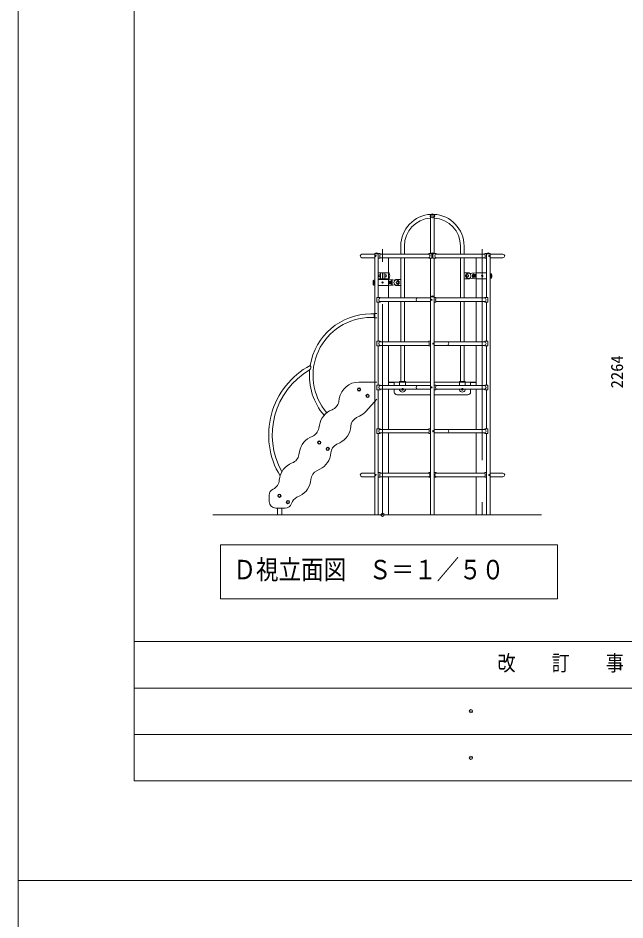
# Model space of a CAD drawing. Units: millimetres on the paper, scale 1:50. Extents: x 0 to 420, y -148 to 446.
# Drawn here: x 0 to 91.5, y 142.6 to 278.5 of the extents above; entities that cross this region are included whole.
import ezdxf
from ezdxf.enums import TextEntityAlignment as Align

# ---------------------------------------------------------------- set-up
doc = ezdxf.new("R2010")
doc.units = ezdxf.units.MM
doc.header["$PDMODE"] = 32
doc.header["$PDSIZE"] = 0.5
doc.linetypes.add('USER1', pattern=[50.8, 31.75, -6.35, 6.35, -6.35])
doc.linetypes.add('USER2', pattern=[19.05, 12.7, -6.35])
doc.layers.add('DEFPOINTS_3', color=7, linetype='Continuous', lineweight=9)
doc.layers.add('LY_1', color=7, linetype='Continuous', lineweight=9)
doc.styles.add('ＭＳ ゴシック', font='')
doc.styles.get('ＭＳ ゴシック').set_extended_font_data('MS Gothic')

msp = doc.modelspace()

# ---------------------------------------------------------------- linework, layer by layer
at = {"layer": 'DEFPOINTS_3'}
for p, q in [((0, 445.5), (0, 148.5)), ((0, 148.5), (420, 148.5)), ((420, 148.5), (0, 148.5)), ((0, 148.5), (0, -148.5))]:
    msp.add_line(p, q, dxfattribs=at)
at = {"layer": 'LY_1'}
for p, q in [((17.5, 430.5), (17.5, 163.5)), ((62.168, 242.955), (62.168, 248.605)), ((62.712, 242.955), (62.712, 248.605)), ((57.668, 242.877), (57.668, 244.105)), ((58.212, 242.877), (58.212, 244.105)), ((66.668, 242.877), (66.668, 244.105)), ((67.212, 242.877), (67.212, 244.105)), ((51.824, 242.877), (53.744, 242.877)), ((51.824, 242.333), (53.744, 242.333)), ((53.744, 203.605), (53.744, 242.995)), ((54.288, 242.995), (53.744, 242.995)), ((53.744, 242.945), (54.288, 242.945)), ((54.288, 236.355), (54.288, 242.995)), ((54.552, 242.955), (54.288, 242.955)), ((54.552, 242.255), (54.288, 242.255)), ((54.552, 242.877), (54.552, 242.955)), ((54.552, 242.877), (61.824, 242.877)), ((54.552, 242.333), (61.824, 242.333)), ((54.552, 242.255), (54.552, 242.333)), ((55.831, 236.277), (55.831, 242.333)), ((57.668, 236.277), (57.668, 242.333)), ((58.212, 236.277), (58.212, 242.333)), ((62.368, 242.955), (61.896, 242.955)), ((61.896, 242.867), (61.896, 242.955)), ((61.896, 242.255), (61.896, 242.342)), ((62.368, 242.255), (61.896, 242.255)), ((62.712, 242.995), (62.168, 242.995)), ((62.168, 242.945), (62.712, 242.945)), ((62.168, 203.605), (62.168, 242.255)), ((62.368, 242.255), (62.368, 242.955)), ((62.512, 242.955), (62.984, 242.955)), ((62.512, 242.255), (62.512, 242.955)), ((62.512, 242.255), (62.984, 242.255)), ((62.712, 203.605), (62.712, 242.255)), ((62.984, 242.867), (62.984, 242.955)), ((62.984, 242.255), (62.984, 242.342)), ((70.329, 242.877), (63.056, 242.877)), ((70.329, 242.333), (63.056, 242.333)), ((66.668, 236.277), (66.668, 242.333)), ((67.212, 236.277), (67.212, 242.333)), ((69.049, 236.277), (69.049, 242.333)), ((70.329, 242.955), (70.592, 242.955)), ((70.329, 242.877), (70.329, 242.955)), ((70.329, 242.255), (70.329, 242.333)), ((70.329, 242.255), (70.592, 242.255)), ((70.592, 236.355), (70.592, 242.995)), ((71.136, 242.995), (70.592, 242.995)), ((70.592, 242.945), (71.136, 242.945)), ((71.136, 203.605), (71.136, 242.995)), ((73.056, 242.877), (71.136, 242.877)), ((73.056, 242.333), (71.136, 242.333)), ((54.288, 240.055), (54.87, 240.055)), ((54.615, 239.79), (54.575, 239.792)), ((54.615, 239.419), (54.575, 239.418)), ((54.615, 239.605), (54.615, 240.035)), ((54.615, 239.605), (54.615, 239.175)), ((54.91, 240.015), (54.91, 239.195)), ((54.97, 240.015), (54.97, 239.195)), ((55.862, 240.055), (55.01, 240.055)), ((55.266, 239.605), (55.266, 240.035)), ((55.266, 239.79), (55.305, 239.792)), ((55.266, 239.605), (55.266, 239.175)), ((55.266, 239.419), (55.305, 239.418)), ((67.96, 240.045), (67.212, 240.045)), ((69.02, 240.055), (68.39, 239.999)), ((69.02, 239.155), (68.39, 239.21)), ((70.592, 240.055), (69.02, 240.055)), ((71.136, 240.03), (71.176, 240.027)), ((71.136, 239.179), (71.176, 239.182)), ((53.744, 239.03), (53.705, 239.027)), ((53.744, 238.179), (53.705, 238.182)), ((54.288, 239.155), (54.87, 239.155)), ((54.288, 239.055), (55.861, 239.055)), ((54.288, 238.155), (55.861, 238.155)), ((55.862, 239.155), (55.01, 239.155)), ((55.86, 239.055), (56.49, 238.999)), ((55.86, 238.155), (56.49, 238.21)), ((56.921, 239.045), (57.668, 239.045)), ((56.921, 238.165), (57.668, 238.165)), ((67.96, 239.165), (67.212, 239.165)), ((70.592, 239.155), (69.02, 239.155)), ((62.712, 236.515), (62.168, 236.515)), ((62.168, 236.465), (62.712, 236.465)), ((54.088, 235.655), (54.088, 236.355)), ((54.088, 236.355), (54.56, 236.355)), ((54.088, 235.655), (54.56, 235.655)), ((54.288, 229.755), (54.288, 235.655)), ((54.56, 236.267), (54.56, 236.355)), ((54.56, 235.655), (54.56, 235.742)), ((62.168, 236.277), (54.632, 236.277)), ((62.168, 235.733), (54.632, 235.733)), ((55.831, 229.677), (55.831, 235.733)), ((57.668, 229.677), (57.668, 235.733)), ((58.212, 229.677), (58.212, 235.733)), ((62.976, 236.355), (62.712, 236.355)), ((62.976, 235.655), (62.712, 235.655)), ((62.976, 236.277), (62.976, 236.355)), ((70.248, 236.277), (62.976, 236.277)), ((70.248, 235.733), (62.976, 235.733)), ((62.976, 235.655), (62.976, 235.733)), ((66.668, 229.677), (66.668, 235.733)), ((67.212, 229.677), (67.212, 235.733)), ((69.049, 229.677), (69.049, 235.733)), ((70.32, 236.267), (70.32, 236.355)), ((70.792, 236.355), (70.32, 236.355)), ((70.32, 235.655), (70.32, 235.742)), ((70.792, 235.655), (70.32, 235.655)), ((70.592, 229.755), (70.592, 235.655)), ((70.792, 235.655), (70.792, 236.355)), ((53.174, 233.877), (53.668, 233.877)), ((53.668, 233.925), (54.049, 233.925)), ((53.668, 233.925), (53.668, 233.285)), ((53.174, 233.333), (53.668, 233.333)), ((53.668, 233.285), (54.049, 233.285)), ((54.088, 229.055), (54.088, 229.755)), ((54.088, 229.755), (54.56, 229.755)), ((54.56, 229.667), (54.56, 229.755)), ((54.632, 229.677), (61.905, 229.677)), ((61.905, 229.677), (61.905, 229.755)), ((61.905, 229.755), (62.168, 229.755)), ((62.712, 229.677), (70.248, 229.677)), ((70.792, 229.755), (70.32, 229.755)), ((70.32, 229.667), (70.32, 229.755)), ((70.792, 229.055), (70.792, 229.755)), ((54.088, 229.055), (54.56, 229.055)), ((54.288, 223.155), (54.288, 229.055)), ((54.56, 229.055), (54.56, 229.142)), ((54.632, 229.133), (61.905, 229.133)), ((55.831, 223.077), (55.831, 229.133)), ((57.668, 223.669), (57.668, 229.133)), ((58.212, 223.669), (58.212, 229.133)), ((61.905, 229.055), (61.905, 229.133)), ((61.905, 229.055), (62.168, 229.055)), ((62.712, 229.133), (70.248, 229.133)), ((66.668, 223.669), (66.668, 229.133)), ((67.212, 223.669), (67.212, 229.133)), ((69.049, 223.077), (69.049, 229.133)), ((70.32, 229.055), (70.32, 229.142)), ((70.792, 229.055), (70.32, 229.055)), ((70.592, 223.155), (70.592, 229.055)), ((51.361, 223.605), (54.049, 223.605)), ((54.088, 223.155), (54.56, 223.155)), ((54.088, 222.455), (54.088, 223.155)), ((54.56, 223.067), (54.56, 223.155)), ((62.168, 223.077), (54.632, 223.077)), ((62.168, 223.605), (55.831, 223.605)), ((55.831, 223.541), (56.69, 223.541)), ((56.69, 223.545), (56.69, 223.077)), ((57.5, 223.077), (57.5, 223.669)), ((57.5, 223.669), (58.38, 223.669)), ((58.38, 223.077), (58.38, 223.669)), ((62.712, 223.605), (69.049, 223.605)), ((62.976, 223.155), (62.712, 223.155)), ((62.976, 223.077), (62.976, 223.155)), ((70.248, 223.077), (62.976, 223.077)), ((67.38, 223.669), (66.5, 223.669)), ((66.5, 223.077), (66.5, 223.669)), ((67.38, 223.077), (67.38, 223.669)), ((68.19, 223.545), (68.19, 223.077)), ((69.049, 223.541), (68.19, 223.541)), ((70.792, 223.155), (70.32, 223.155)), ((70.32, 223.067), (70.32, 223.155)), ((70.792, 222.455), (70.792, 223.155)), ((54.088, 222.455), (54.56, 222.455)), ((54.288, 216.555), (54.288, 222.455)), ((54.56, 222.455), (54.56, 222.542)), ((62.168, 222.533), (54.632, 222.533)), ((55.831, 216.477), (55.831, 222.533)), ((56.69, 222.533), (56.69, 222.105)), ((62.1, 221.705), (57.09, 221.705)), ((57.5, 222.393), (57.5, 222.533)), ((58.38, 222.393), (58.38, 222.533)), ((62.976, 222.455), (62.712, 222.455)), ((62.78, 221.705), (67.79, 221.705)), ((62.976, 222.455), (62.976, 222.533)), ((70.248, 222.533), (62.976, 222.533)), ((66.5, 222.393), (66.5, 222.533)), ((67.38, 222.393), (67.38, 222.533)), ((68.19, 222.533), (68.19, 222.105)), ((69.049, 216.477), (69.049, 222.533)), ((70.32, 222.455), (70.32, 222.542)), ((70.792, 222.455), (70.32, 222.455)), ((70.592, 216.555), (70.592, 222.455)), ((48.321, 220.643), (48.408, 221.135)), ((54.049, 221.031), (52.384, 219.16)), ((51.023, 218.244), (51.471, 218.465)), ((45.321, 216.643), (45.408, 217.135)), ((54.088, 216.555), (54.56, 216.555)), ((54.088, 215.855), (54.088, 216.555)), ((54.56, 216.467), (54.56, 216.555)), ((54.632, 216.477), (61.905, 216.477)), ((61.905, 216.555), (62.168, 216.555)), ((61.905, 216.477), (61.905, 216.555)), ((62.712, 216.477), (70.248, 216.477)), ((70.32, 216.467), (70.32, 216.555)), ((70.792, 216.555), (70.32, 216.555)), ((70.792, 215.855), (70.792, 216.555)), ((54.088, 215.855), (54.56, 215.855)), ((54.288, 203.605), (54.288, 215.855)), ((54.56, 215.855), (54.56, 215.942)), ((54.632, 215.933), (61.905, 215.933)), ((55.831, 209.877), (55.831, 215.933)), ((61.905, 215.855), (61.905, 215.933)), ((61.905, 215.855), (62.168, 215.855)), ((62.712, 215.933), (70.248, 215.933)), ((69.049, 209.877), (69.049, 215.933)), ((70.32, 215.855), (70.32, 215.942)), ((70.792, 215.855), (70.32, 215.855)), ((70.592, 203.605), (70.592, 215.855)), ((48.023, 214.244), (48.471, 214.465)), ((42.321, 212.643), (42.408, 213.135)), ((45.023, 210.244), (45.471, 210.465)), ((51.824, 209.877), (53.744, 209.877)), ((51.824, 209.333), (53.744, 209.333)), ((54.552, 209.955), (54.288, 209.955)), ((54.552, 209.877), (54.552, 209.955)), ((54.552, 209.877), (61.824, 209.877)), ((54.552, 209.255), (54.552, 209.333)), ((54.552, 209.333), (61.824, 209.333)), ((55.831, 203.605), (55.831, 209.333)), ((62.168, 209.955), (61.896, 209.955)), ((61.896, 209.867), (61.896, 209.955)), ((61.896, 209.255), (61.896, 209.342)), ((62.712, 209.955), (62.984, 209.955)), ((62.984, 209.867), (62.984, 209.955)), ((62.984, 209.255), (62.984, 209.342)), ((70.329, 209.877), (63.056, 209.877)), ((70.329, 209.333), (63.056, 209.333)), ((69.049, 203.605), (69.049, 209.333)), ((70.329, 209.877), (70.329, 209.955)), ((70.329, 209.955), (70.592, 209.955)), ((70.329, 209.255), (70.329, 209.333)), ((73.056, 209.877), (71.136, 209.877)), ((73.056, 209.333), (71.136, 209.333)), ((54.552, 209.255), (54.288, 209.255)), ((62.168, 209.255), (61.896, 209.255)), ((62.712, 209.255), (62.984, 209.255)), ((70.329, 209.255), (70.592, 209.255)), ((37.855, 205.605), (37.855, 206.569)), ((42.023, 206.244), (42.471, 206.465)), ((38.855, 204.605), (40.255, 204.605)), ((39.09, 203.605), (39.09, 204.605)), ((39.77, 203.605), (39.77, 204.605)), ((78.861, 203.605), (29.331, 203.605)), ((17.5, 184.5), (402.5, 184.5)), ((17.5, 163.5), (402.5, 163.5))]:
    msp.add_line(p, q, dxfattribs=at)
at = {"layer": 'LY_1', "linetype": 'USER1', "lineweight": 18}
for p, q in [((54.94, 203.605), (54.94, 243.605)), ((69.94, 243.605), (69.94, 203.605))]:
    msp.add_line(p, q, dxfattribs=at)
at = {"layer": 'LY_1', "linetype": 'USER2', "lineweight": 18}
for p, q in [((68.39, 239.999), (67.76, 239.953)), ((68.39, 239.21), (67.76, 239.256)), ((69.04, 240.035), (69.04, 239.175)), ((55.84, 239.035), (55.84, 238.175)), ((56.49, 238.999), (57.121, 238.953)), ((56.49, 238.21), (57.121, 238.256)), ((58.38, 223.605), (57.5, 223.605)), ((66.5, 223.605), (67.38, 223.605))]:
    msp.add_line(p, q, dxfattribs=at)
at = {"layer": 'LY_1', "lineweight": 18}
for p, q in [((68.606, 239.42), (68.606, 239.789)), ((68.975, 239.789), (68.606, 239.789)), ((68.975, 239.42), (68.606, 239.42)), ((71.136, 239.789), (71.275, 239.789)), ((71.136, 239.42), (71.275, 239.42)), ((71.275, 239.42), (71.275, 239.789)), ((53.606, 238.42), (53.606, 238.789)), ((53.744, 238.789), (53.606, 238.789)), ((53.744, 238.42), (53.606, 238.42)), ((55.906, 238.789), (56.275, 238.789)), ((55.906, 238.42), (56.275, 238.42)), ((56.275, 238.42), (56.275, 238.789)), ((81.294, 199.067), (30.494, 199.067)), ((30.494, 199.067), (30.494, 190.934)), ((81.294, 190.934), (81.294, 199.067)), ((30.494, 190.934), (81.294, 190.934)), ((17.5, 177.5), (159, 177.5)), ((17.5, 170.5), (159, 170.5))]:
    msp.add_line(p, q, dxfattribs=at)
at = {"layer": 'LY_1'}
for centre, radius in [((53.88, 242.605), 0.08), ((71, 242.605), 0.08), ((62.304, 236.005), 0.08), ((62.576, 229.405), 0.08), ((62.304, 222.805), 0.08), ((51.39, 222.485), 0.25), ((52.67, 221.525), 0.25), ((62.576, 216.205), 0.08), ((45.39, 214.485), 0.25), ((46.67, 213.525), 0.25), ((53.88, 209.605), 0.08), ((71, 209.605), 0.08), ((39.39, 206.485), 0.25), ((40.67, 205.525), 0.25)]:
    msp.add_circle(centre, radius, dxfattribs=at)
at = {"layer": 'LY_1', "linetype": 'USER2', "lineweight": 18}
for centre, radius in [((67.74, 239.605), 0.15), ((57.14, 238.605), 0.15), ((57.94, 222.505), 0.13), ((66.94, 222.505), 0.13)]:
    msp.add_circle(centre, radius, dxfattribs=at)
at = {"layer": 'LY_1', "lineweight": 18}
for centre, radius in [((68.79, 239.605), 0.185), ((68.79, 239.605), 0.1), ((69.94, 239.605), 0.1), ((54.94, 238.605), 0.1), ((56.09, 238.605), 0.185), ((56.09, 238.605), 0.1), ((51.39, 222.485), 0.171), ((52.67, 221.525), 0.171), ((45.39, 214.485), 0.171), ((46.67, 213.525), 0.171), ((39.39, 206.485), 0.171), ((40.67, 205.525), 0.171)]:
    msp.add_circle(centre, radius, dxfattribs=at)
at = {"layer": 'LY_1'}
for centre, radius, start, end in [((62.44, 244.105), 4.772, 92.5225, 180), ((62.44, 248.605), 0.34, 323.1301, 216.8699), ((62.44, 248.605), 0.272, 0, 180), ((62.44, 244.105), 4.772, 0, 87.4775), ((62.44, 244.105), 4.228, 93.68856, 180), ((62.44, 244.105), 4.228, 0, 86.31144), ((51.824, 242.605), 0.272, 90, 270), ((54.016, 242.408), 0.646, 65.12088, 114.87912), ((55.136, 242.605), 0.644, 155.01608, 204.98392), ((61.824, 242.605), 0.272, 270, 90), ((62.44, 242.408), 0.646, 65.12088, 114.87912), ((63.056, 242.605), 0.272, 90, 270), ((69.745, 242.605), 0.644, 335.01608, 24.98392), ((70.864, 242.408), 0.646, 65.12088, 114.87912), ((73.056, 242.605), 0.272, 270, 90), ((54.569, 239.605), 0.187, 88, 272), ((54.635, 240.035), 0.02, 90, 180), ((54.635, 239.175), 0.02, 180, 270), ((54.87, 240.015), 0.04, 0, 90), ((54.87, 239.195), 0.04, 270, 0), ((55.01, 240.015), 0.04, 90, 180), ((55.01, 239.195), 0.04, 180, 270), ((55.246, 240.035), 0.02, 0, 90), ((55.246, 239.175), 0.02, 270, 0), ((55.312, 239.605), 0.187, 268, 92), ((55.862, 239.975), 0.08, 20.80294, 90), ((55.862, 239.235), 0.08, 270, 339.19706), ((54.889, 239.605), 1.122, 339.19706, 20.80294), ((67.768, 239.605), 0.48, 293.55646, 66.44354), ((69.49, 239.605), 1, 163.80375, 196.19625), ((68.722, 239.828), 0.2, 95, 163.80375), ((68.722, 239.381), 0.2, 196.19625, 265), ((71.159, 239.828), 0.2, 16.19625, 85), ((71.159, 239.381), 0.2, 275, 343.80375), ((70.39, 239.605), 1, 343.80375, 16.19625), ((54.49, 238.605), 1, 163.80375, 196.19625), ((53.722, 238.828), 0.2, 95, 163.80375), ((53.722, 238.381), 0.2, 196.19625, 265), ((56.159, 238.828), 0.2, 16.19625, 85), ((56.159, 238.381), 0.2, 275, 343.80375), ((55.39, 238.605), 1, 343.80375, 16.19625), ((57.112, 238.605), 0.48, 113.55646, 246.44354), ((62.44, 235.928), 0.646, 65.12088, 114.87912), ((54.632, 236.005), 0.272, 90, 270), ((60.248, 236.005), 0.272, 90, 270), ((63.56, 236.005), 0.644, 155.01608, 204.98392), ((70.248, 236.005), 0.272, 270, 90), ((53.174, 224.605), 9.272, 90, 170.64974), ((53.174, 224.605), 8.728, 90, 220.1937), ((54.632, 229.405), 0.272, 90, 270), ((61.321, 229.405), 0.644, 335.01608, 24.98392), ((64.632, 229.405), 0.272, 270, 90), ((70.248, 229.405), 0.272, 270, 90), ((49.636, 215.648), 11.872, 118.20022, 211.29269), ((43.686, 225.813), 0.452, 304.24238, 41.23672), ((49.636, 215.648), 11.328, 120.18487, 209.3103), ((53.174, 224.605), 9.272, 174.82936, 220.38267), ((51.361, 220.605), 3, 90, 170), ((54.632, 222.805), 0.272, 90, 270), ((56.75, 223.545), 0.06, 90, 180), ((60.248, 222.805), 0.272, 90, 270), ((63.56, 222.805), 0.644, 155.01608, 204.98392), ((68.13, 223.545), 0.06, 0, 90), ((70.248, 222.805), 0.272, 270, 90), ((57.09, 222.105), 0.4, 180, 270), ((57.94, 222.585), 0.48, 203.55646, 336.44354), ((66.94, 222.585), 0.48, 203.55646, 336.44354), ((67.79, 222.105), 0.4, 270, 0), ((46.746, 220.921), 1.6, 290.57944, 350), ((48.363, 216.614), 3, 110.57944, 170), ((50.144, 221.155), 3, 296.2602, 318.31733), ((51.73, 216.809), 1.6, 116.2602, 175.68077), ((43.746, 216.921), 1.6, 290.57944, 350), ((47.144, 217.155), 3, 296.2602, 355.68077), ((54.632, 216.205), 0.272, 90, 270), ((61.321, 216.205), 0.644, 335.01608, 24.98392), ((64.632, 216.205), 0.272, 270, 90), ((70.248, 216.205), 0.272, 270, 90), ((45.363, 212.614), 3, 110.57944, 170), ((48.73, 212.809), 1.6, 116.2602, 175.68077), ((40.746, 212.921), 1.6, 290.57944, 350), ((44.144, 213.155), 3, 296.2602, 355.68077), ((42.363, 208.614), 3, 110.57944, 176.01746), ((45.73, 208.809), 1.6, 116.2602, 175.68077), ((51.824, 209.605), 0.272, 90, 270), ((55.136, 209.605), 0.644, 155.01608, 204.98392), ((61.824, 209.605), 0.272, 270, 90), ((63.056, 209.605), 0.272, 90, 270), ((69.745, 209.605), 0.644, 335.01608, 24.98392), ((73.056, 209.605), 0.272, 270, 90), ((37.774, 208.934), 1.6, 294.58333, 356.01746), ((41.144, 209.155), 3, 296.2602, 355.68077), ((38.855, 206.569), 1, 114.58333, 180), ((38.855, 205.605), 1, 180, 270), ((40.255, 205.605), 1, 270, 342.18188), ((42.73, 204.809), 1.6, 116.2602, 162.18188)]:
    msp.add_arc(centre, radius, start, end, dxfattribs=at)
at = {"layer": 'LY_1', "linetype": 'USER2', "lineweight": 18}
for centre, radius, start, end in [((67.79, 239.605), 0.35, 95, 265), ((69.02, 240.035), 0.02, 0, 91.98888), ((69.02, 239.175), 0.02, 270, 0), ((55.86, 239.035), 0.02, 88.01112, 180), ((55.86, 238.175), 0.02, 180, 270), ((57.091, 238.605), 0.35, 275, 85)]:
    msp.add_arc(centre, radius, start, end, dxfattribs=at)
at = {"layer": 'LY_1', "lineweight": 18}
for centre, radius, start, end in [((66.415, 239.605), 2.567, 355.87048, 4.12952), ((71.09, 239.605), 0.185, 284.41023, 0), ((71.09, 239.605), 0.1, 297.38711, 0), ((53.79, 238.605), 0.185, 104.41023, 255.58977), ((53.79, 238.605), 0.1, 117.38711, 242.61289), ((58.466, 238.605), 2.567, 175.87048, 184.12952)]:
    msp.add_arc(centre, radius, start, end, dxfattribs=at)
at = {"layer": 'LY_1'}
for p in [(62.44, 248.605), (54.94, 203.605), (68.25, 174), (68.25, 167)]:
    msp.add_point(p, dxfattribs=at)

# ---------------------------------------------------------------- texts
at = {"layer": 'LY_1', "style": 'ＭＳ ゴシック'}
msp.add_text('2264', height=1.833, rotation=90, dxfattribs=at).set_placement((91.711, 222.657), align=Align.BOTTOM_LEFT)
at = {"layer": 'LY_1', "style": 'ＭＳ ゴシック', "width": 0.85}
for s, height, p in [('Ｄ視立面図\u3000Ｓ＝１／５０', 2.933, (32.45, 193.001)), ('改\u3000\u3000訂\u3000\u3000事\u3000\u3000項', 2.346, (72.25, 179.4))]:
    msp.add_text(s, height=height, dxfattribs=at).set_placement(p, align=Align.BOTTOM_LEFT)

doc.saveas('drawing.dxf')
